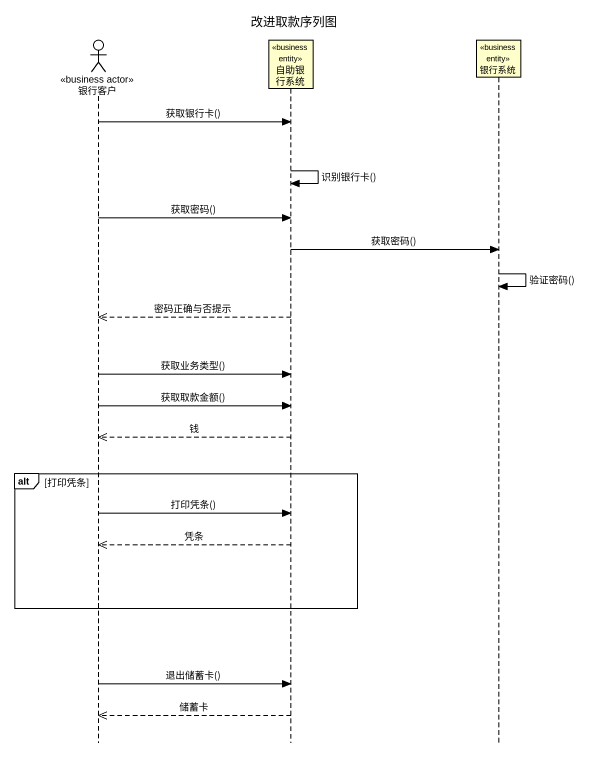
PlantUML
@startuml
title 改进取款序列图
hide footbox
actor 银行客户 <<business actor>>
participant 自助银行系统 <<business entity>>
participant 银行系统 <<business entity>>

银行客户 -> 自助银行系统 : 获取银行卡()
自助银行系统 -> 自助银行系统 : 识别银行卡()
银行客户 -> 自助银行系统 : 获取密码()
自助银行系统 -> 银行系统 : 获取密码()
银行系统 -> 银行系统 : 验证密码()
自助银行系统 -->> 银行客户 : 密码正确与否提示
银行客户 -> 自助银行系统 : 获取业务类型()
银行客户 -> 自助银行系统 : 获取取款金额()
自助银行系统 -->> 银行客户 : 钱
alt 打印凭条
  银行客户 -> 自助银行系统 : 打印凭条()
  自助银行系统 -->> 银行客户 : 凭条
end
银行客户 -> 自助银行系统 : 退出储蓄卡()
自助银行系统 -->> 银行客户 : 储蓄卡
@enduml
